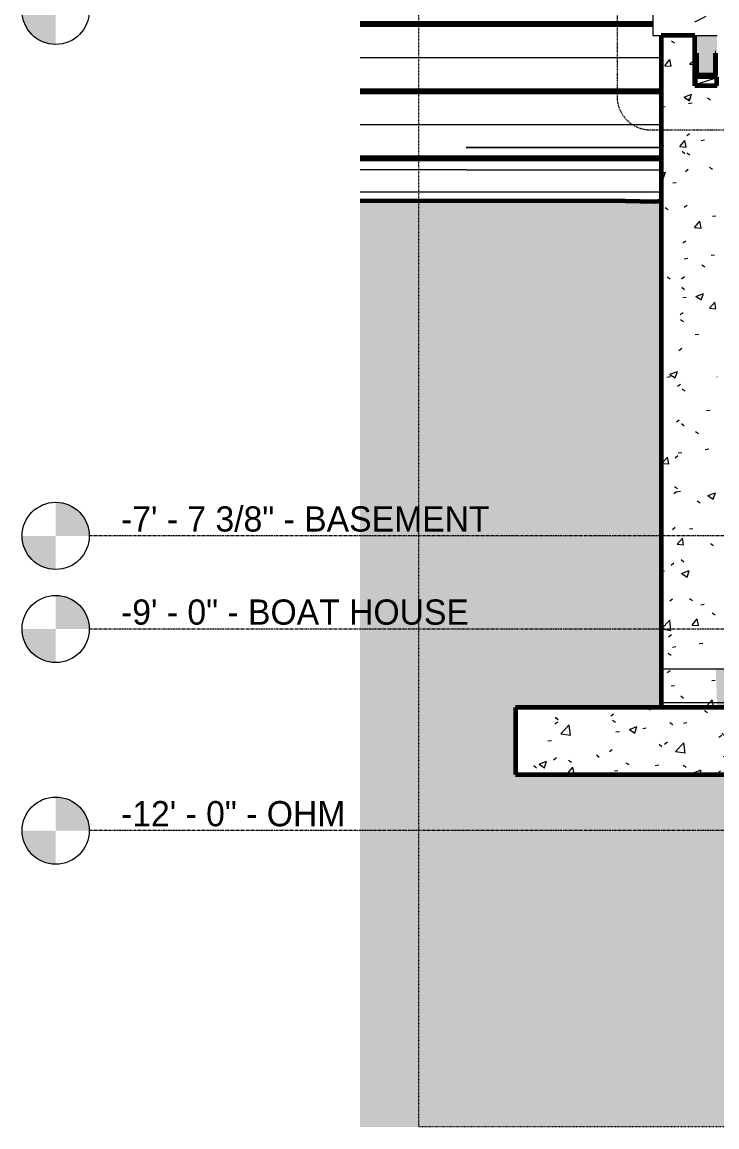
# Model space of a CAD drawing. Header units: inches. Extents: x -8991 to -6983, y -226 to 479.
# Drawn here: x -8990.7 to -8866.6, y -196.9 to 0.4 of the extents above; entities that cross this region are included whole.
import ezdxf

# ---------------------------------------------------------------- set-up
doc = ezdxf.new("R2010")
doc.units = ezdxf.units.IN
doc.header["$MEASUREMENT"] = 0
for name, pattern in [('Aligning Line 1_8_', [0.25, 0.125, -0.125]), ('Dash Dot 3_16_', [0.3125, 0.1875, -0.0625, 0, -0.0625]), ('Grid Line 1_2_', [0.875, 0.5, -0.125, 0.125, -0.125])]:
    doc.linetypes.add(name, pattern=pattern)
for name, color, linetype, lineweight in [('A-ANNO-SYMB-1', 150, 'Dash Dot 3_16_', 9), ('A-FLOR-LEVL', 51, 'Continuous', 9), ('A-FLOR-LEVL-1', 51, 'Grid Line 1_2_', 9), ('A-FLOR-PATT-1', 8, 'Continuous', 9), ('A-WALL', 113, 'Continuous', 18), ('A-WALL-1', 113, 'Continuous', 60), ('A-WALL-PATT-1', 111, 'Continuous', 9), ('C-BLDG-PADS', 91, 'Continuous', 9), ('C-BLDG-PADS-1', 91, 'Continuous', 18), ('C-TOPO', 7, 'Continuous', 9), ('C-TOPO-1', 7, 'Continuous', 60), ('C-TOPO-MAJR', 7, 'Continuous', 80), ('G-ANNO-SYMB', 111, 'Aligning Line 1_8_', 9), ('S-FNDN', 32, 'Continuous', 18), ('S-FNDN-1', 32, 'Continuous', 60), ('S-FNDN-2', 32, 'Continuous', 9)]:
    doc.layers.add(name, color=color, linetype=linetype, lineweight=lineweight)
doc.styles.add('Century Gothic', font='ufonts.com_century-gothic.ttf', dxfattribs={"height": 4.5})
pattern_1 = [(216.87, (-8599.068, 132.934), (23.9897714, 15.993643), [3.998, -35.986]), (206.565, (-8594.27, 130.535), (-7.99708, -7.99662), [8.941, -8.941]), (198.435, (-8594.27, 126.537), (-15.993845, -7.997098), [5.058, -20.23])]
pattern_2 = [(50, (-8602.267, 124.938), (13.77135, -1.20496), [1.44, -15.84]), (355, (-8602.267, 124.938), (-2.6644, 14.4422), [1.152, -12.672]), (100.451, (-8601.119, 124.837), (11.10708, 13.23737), [1.224, -13.462]), (46.184, (-8602.267, 128.778), (20.4913, -3.17785), [2.16, -23.76]), (96.636, (-8600.559, 128.513), (17.9459, 18.7032), [1.836, -20.193]), (351.184, (-8602.267, 128.778), (17.9454, 18.7026), [1.728, -19.008]), (21, (-8600.347, 127.818), (11.46052, -7.73037), [1.44, -15.84]), (326, (-8600.347, 127.818), (4.67135, 13.92315), [1.152, -12.672]), (71.451, (-8599.392, 127.173), (16.13207, 6.19284), [1.224, -13.462]), (37.5, (-8602.267, 124.938), (0.233123, 6.39175), [0.634, -11.885, 0.634, -12.23, -12.72]), (37.5, (-8602.267, 124.938), (0.233123, 6.39175), [-25.382, 0.634, -12.086]), (7.5, (-8602.267, 124.938), (5.05073, 7.57304), [0.634, -6.701, 0.634, -11.597, -4.848]), (7.5, (-8602.267, 124.938), (5.05073, 7.57304), [-19.565, 0.634, -4.214]), (327.5, (-8606.548, 124.938), (10.24958, -0.43289), [0.634, -4.166, 0.634, -14.342, -19.872]), (327.5, (-8606.548, 124.938), (10.24958, -0.43289), [-19.776, 0.634, -19.238]), (317.5, (-8608.468, 124.938), (11.19739, 1.92214), [0.634, -5.606, 0.634, -9.312, -14.112]), (317.5, (-8608.468, 124.938), (11.19739, 1.92214), [-16.186, 0.634, -13.478])]

# ---------------------------------------------------------------- blocks, each defined once
blk = doc.blocks.new('Walls 3 - Walls 3-1648727-Section 36')
at = {"layer": 'A-WALL'}
blk.add_hatch(color=256, dxfattribs=at).paths.add_polyline_path([(-8870.34, -9.25), (-8866.78, -9.25), (-8866.78, -5.19), (-8866.91, -5.19), (-8866.91, -9.13), (-8870.22, -9.13), (-8870.22, -5.19), (-8870.34, -5.19), (-8870.34, -8.57)], flags=0)
at = {"layer": 'A-WALL-1'}
for p, q in [((-8870.22, -5.19), (-8870.34, -5.19)), ((-8870.34, -5.19), (-8870.34, -9.25)), ((-8870.22, -9.13), (-8870.22, -5.19)), ((-8866.78, -5.19), (-8866.91, -5.19)), ((-8866.91, -5.19), (-8866.91, -9.13)), ((-8866.78, -9.25), (-8866.78, -5.19)), ((-8870.34, -9.25), (-8866.78, -9.25)), ((-8866.91, -9.13), (-8870.22, -9.13))]:
    blk.add_line(p, q, dxfattribs=at)
blk = doc.blocks.new('Walls 2 - Walls 3-2244520-Section 36')
at = {"layer": 'A-WALL-PATT-1'}
h = blk.add_hatch(dxfattribs=at)
h.set_pattern_fill('FP_2', color=256, style=0, pattern_type=2)
h.set_pattern_definition(pattern_1)
h.paths.add_polyline_path([(-8866.65, -10.94), (-8866.65, -9.38), (-8870.51, -9.38), (-8870.51, -10.94)], flags=0)
at = {"layer": 'A-WALL-1'}
for p, q in [((-8866.65, -9.38), (-8870.51, -9.38)), ((-8870.51, -9.38), (-8870.51, -10.94)), ((-8866.65, -10.94), (-8866.65, -9.38)), ((-8870.51, -10.94), (-8866.65, -10.94))]:
    blk.add_line(p, q, dxfattribs=at)
blk = doc.blocks.new('Level - Level Head - Circle-50818-Section 36')
at = {"layer": 'A-FLOR-LEVL'}
h = blk.add_hatch(color=256, dxfattribs=at)
edge = h.paths.add_edge_path(flags=0)
edge.add_line((-8984.72, 32), (-8978.72, 32))
edge.add_arc((-8984.72, 32), 6, 0, 90)
edge.add_line((-8984.72, 38), (-8984.72, 32))
h = blk.add_hatch(color=256, dxfattribs=at)
edge = h.paths.add_edge_path(flags=0)
edge.add_line((-8984.72, 26), (-8984.72, 32))
edge.add_line((-8984.72, 32), (-8990.72, 32))
edge.add_arc((-8984.72, 32), 6, 180, 270)
blk.add_circle((-8984.72, 32), 6, dxfattribs=at)

msp = doc.modelspace()

# ---------------------------------------------------------------- hatches: boundary and pattern name
at = {"layer": 'A-FLOR-PATT-1'}
h = msp.add_hatch(dxfattribs=at)
h.set_pattern_fill('FP_2', color=256, style=0, pattern_type=2)
h.set_pattern_definition(pattern_1)
h.paths.add_polyline_path([(-8876.56938, 0.375), (-8644.56938, 0.375), (-8644.56938, 1.375), (-8876.56938, 1.375), (-8876.56938, 0.8501)], flags=0)
at = {"layer": 'A-WALL-PATT-1'}
h = msp.add_hatch(dxfattribs=at)
h.set_pattern_fill('FP_1', color=256, style=0, pattern_type=2)
h.set_pattern_definition(pattern_2)
h.paths.add_polyline_path([(-8866.56938, -122), (-8866.56938, -121.1454), (-8866.60018, -121.1454), (-8866.81647, -115.14316), (-8866.56938, -115.14316), (-8866.56938, -11), (-8870.56938, -11), (-8870.56938, -2), (-8876.56938, -2), (-8876.56938, -115.14316), (-8876.19874, -115.14316), (-8876.52319, -121.1454), (-8876.56938, -121.1454), (-8876.56938, -122), (-8876.44259, -122)], flags=0)
at = {"layer": 'C-BLDG-PADS'}
h = msp.add_hatch(color=256, dxfattribs=at)
h.paths.add_polyline_path([(-8702.81938, -121.1454), (-8699.12819, -121.1454), (-8700.7156, -115.14316), (-8866.81647, -115.14316), (-8866.60018, -121.1454), (-8708.20455, -121.1454)], flags=0)
h.paths.add_polyline_path([(-8876.56938, -121.1454), (-8876.52319, -121.1454), (-8876.19874, -115.14316), (-8876.56938, -115.14316), (-8876.56938, -121.12107)], flags=0)
at = {"layer": 'C-TOPO'}
for points in [[(-8930.35501, -196.91009), (-8876.56938, -196.91009), (-8876.56938, -134), (-8902.56938, -134), (-8902.56938, -122), (-8876.56938, -122), (-8876.56938, -31.62065), (-8877.69273, -31.7014), (-8882.9301, -31.57827), (-8930.35501, -31.51872), (-8930.35501, -121.57288)], [(-8866.56938, -196.91009), (-8692.81938, -196.91009), (-8692.81938, -157), (-8709.81938, -157), (-8709.81938, -145), (-8702.81938, -145), (-8702.81938, -121.1454), (-8866.56938, -121.1454), (-8866.56938, -122), (-8854.56938, -122), (-8854.56938, -134), (-8876.56938, -134), (-8876.56938, -196.91009), (-8870.56938, -196.91009)]]:
    msp.add_hatch(color=256, dxfattribs=at).paths.add_polyline_path(points, flags=0)
at = {"layer": 'S-FNDN'}
h = msp.add_hatch(color=256, dxfattribs=at)
h.paths.add_polyline_path([(-8866.56938, -11), (-8866.56938, -2), (-8870.56938, -2), (-8870.56938, -11), (-8866.65198, -11)], flags=0)
h.paths.add_polyline_path([(-8866.65198, -10.94327), (-8870.50826, -10.94327), (-8870.50826, -9.375), (-8866.65198, -9.375)], flags=0)
h.paths.add_polyline_path([(-8866.9071, -9.25), (-8870.3446, -9.25), (-8870.3446, -5.1875), (-8870.2196, -5.1875), (-8870.2196, -9.125), (-8866.9071, -9.125), (-8866.9071, -5.1875), (-8866.7821, -5.1875), (-8866.7821, -9.25)], flags=0)
at = {"layer": 'S-FNDN-2'}
h = msp.add_hatch(dxfattribs=at)
h.set_pattern_fill('FP_1', color=256, style=0, pattern_type=2)
h.set_pattern_definition(pattern_2)
h.paths.add_polyline_path([(-8877.21803, -134), (-8854.56938, -134), (-8854.56938, -122), (-8902.56938, -122), (-8902.56938, -134), (-8877.69273, -134)], flags=0)

# ---------------------------------------------------------------- linework, layer by layer
at = {"layer": 'A-ANNO-SYMB-1'}
for p, q in [((-8884.45638, 154.36777), (-8884.45638, -12.8672)), ((-8878.45638, -18.8672), (-8687.42492, -18.8672))]:
    msp.add_line(p, q, dxfattribs=at)
msp.add_arc((-8878.45638, -12.8672), 6, 180, 270, dxfattribs=at)
at = {"layer": 'A-FLOR-LEVL-1'}
for p, q in [((-8289.59722, -91.375), (-8978.71797, -91.375)), ((-8289.59722, -108), (-8978.71797, -108)), ((-8289.59722, -144), (-8978.71797, -144))]:
    msp.add_line(p, q, dxfattribs=at)
at = {"layer": 'A-WALL'}
for p, q in [((-8878.06938, 117.9375), (-8878.06938, -2)), ((-8878.06938, -2), (-8876.56938, -2))]:
    msp.add_line(p, q, dxfattribs=at)
at = {"layer": 'C-BLDG-PADS-1'}
for p, q in [((-8692.81938, -115.14316), (-8876.56938, -115.14316)), ((-8876.56938, -121.1454), (-8692.81938, -121.1454))]:
    msp.add_line(p, q, dxfattribs=at)
at = {"layer": 'C-TOPO'}
for p, q in [((-8911.0957, 0), (-8930.35501, 0)), ((-8911.0957, 0), (-8911.31567, 0)), ((-8876.56938, -6), (-8930.35501, -6)), ((-8876.56938, -18), (-8930.35501, -18)), ((-8876.56938, -22), (-8911.38062, -22)), ((-8911.38062, -22), (-8876.56938, -22)), ((-8911.38062, -26), (-8930.35501, -26)), ((-8911.38062, -26), (-8876.56938, -26)), ((-8911.38062, -26), (-8876.56938, -26)), ((-8876.56938, -30), (-8930.35501, -30)), ((-8882.93042, -31.57827), (-8930.35501, -31.51872)), ((-8877.69287, -31.7014), (-8882.93042, -31.57827)), ((-8877.69287, -31.7014), (-8876.56938, -31.62065))]:
    msp.add_line(p, q, dxfattribs=at)
at = {"layer": 'C-TOPO-1'}
for p, q in [((-8882.93042, -31.57827), (-8930.35501, -31.51872)), ((-8877.69273, -31.7014), (-8882.9301, -31.57827)), ((-8876.56938, -31.62065), (-8877.69273, -31.7014))]:
    msp.add_line(p, q, dxfattribs=at)
at = {"layer": 'C-TOPO-MAJR'}
for p, q in [((-8925.27667, -12), (-8930.35501, -12)), ((-8925.22489, -24), (-8930.35501, -24))]:
    msp.add_line(p, q, dxfattribs=at)
at = {"layer": 'C-TOPO-MAJR', "flags": 128}
for points in [[(-8878.06938, 0), (-8911.0958, 0), (-8930.35501, 0)], [(-8876.56938, -12), (-8891.77667, -12), (-8925.27649, -12)], [(-8876.56938, -24), (-8893.72489, -24), (-8925.22486, -24)]]:
    msp.add_lwpolyline(points, dxfattribs=at)
at = {"layer": 'G-ANNO-SYMB'}
for p in [(-8919.92546, 68.08485), (-8604.63253, -196.89908)]:
    msp.add_line(p, (-8919.92546, -196.89908), dxfattribs=at)
at = {"layer": 'S-FNDN'}
msp.add_line((-8870.56938, -2), (-8866.56938, -2), dxfattribs=at)
at = {"layer": 'S-FNDN-1'}
for p, q in [((-8870.56938, -2), (-8876.56938, -2)), ((-8876.56938, -2), (-8876.56938, -122)), ((-8870.56938, -11), (-8870.56938, -2)), ((-8866.56938, -11), (-8870.56938, -11)), ((-8854.56938, -122), (-8902.56938, -122)), ((-8902.56938, -122), (-8902.56938, -134)), ((-8902.56938, -134), (-8854.56938, -134))]:
    msp.add_line(p, q, dxfattribs=at)

# ---------------------------------------------------------------- block references
at = {"layer": 'A-FLOR-LEVL'}
for p in [(0, -29.625), (0, -123.375), (0, -140), (0, -176)]:
    msp.add_blockref('Level - Level Head - Circle-50818-Section 36', p, dxfattribs=at)
at = {"layer": 'A-WALL'}
for name in ['Walls 3 - Walls 3-1648727-Section 36', 'Walls 2 - Walls 3-2244520-Section 36']:
    msp.add_blockref(name, (0, 0), dxfattribs=at)

# ---------------------------------------------------------------- texts
at = {"layer": 'A-FLOR-LEVL', "char_height": 4.5, "attachment_point": 1, "style": 'Century Gothic'}
for s, insert, width in [('-7\' - 7 3/8" - BASEMENT', (-8973.04287, -86.09961), 81.0525), ('-9\' - 0" - BOAT HOUSE', (-8973.04287, -102.72461), 75.9015), ('-12\' - 0" - OHM', (-8973.04287, -138.72461), 52.2675)]:
    msp.add_mtext(s, dxfattribs=dict(at, insert=insert, width=width))

doc.saveas('drawing.dxf')
